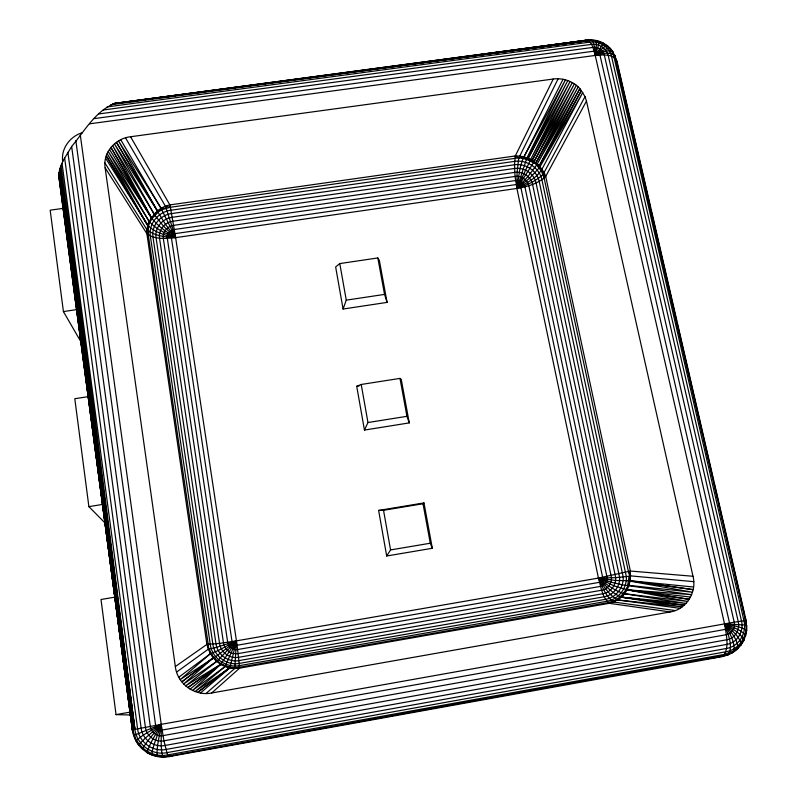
<?xml version="1.0" encoding="UTF-8"?>
<svg xmlns="http://www.w3.org/2000/svg" width="797" height="797" viewBox="0 0 797 797"><rect width="100%" height="100%" fill="white"/><g stroke="black" fill="none" stroke-linecap="round" stroke-linejoin="round"><path stroke-width="1.2" d="M613.431 54.585L613.451 52.861C608.31 43.825 597.461 38.734 587.21 40.069L115.196 103.291C95.6 110.624 84.512 131.136 71.65 146.479C66.31 156.063 57.484 166.533 59.237 178.219M105.124 167.759L146.877 233.66C154.887 239.887 166.155 238.482 175.639 237.636L516.914 188.441L529.597 178.209L539.21 167.888L539.26 165.726L579.907 88.597C573.292 81.274 563.001 77.717 553.257 79.023L130.578 136.745C115.675 138.27 102.674 152.426 105.124 167.759L175.33 666.561C177.163 683.706 194.797 696.548 211.673 692.982L670.157 611.947C686.446 609.605 697.156 591.892 692.991 576.261L586.472 101.089L585.038 96.616L579.907 88.597L537.258 163.923L578.204 86.873L535.963 162.767L536.56 165.079L541.392 171.026L544.112 178.02L628.425 571.638C632.151 580.784 628.444 590.657 621.371 597.112L684.175 605.232L621.321 597.162C612.016 593.267 605.132 585.357 598.447 578.084L516.914 188.441L515.061 176.436L514.483 164.76L515.29 155.953L553.257 79.023M130.578 136.745L169.881 204.919L170.379 207.27L175.639 237.636L237.107 645.251L239.678 668.125L211.673 692.982M175.33 666.561L206.901 644.404L219.554 643.418L236.46 640.848L598.447 578.084L615.563 580.485L630.198 580.714L630.367 571.041L545.716 176.406L544.212 172.64L539.26 165.726L581.451 90.45L540.047 166.663L582.826 92.402L542.04 169.044C536.809 178.289 525.94 183.3 516.914 188.441L526.448 159.31L528.192 158.284L567.803 80.567L526.976 157.886L565.452 79.82L523.928 156.879C519.156 166.384 518.887 177.97 516.914 188.441C526.498 186.847 536.361 184.137 544.112 178.02L544.341 172.969C537.108 180.829 526.847 185.103 516.914 188.441L517.084 172.232L518.747 158.115L558.149 78.754M670.157 611.947L609.287 603.319C602.074 597.272 600.918 586.682 598.447 578.084L613.859 585.815L627.07 589.77L629.012 576.291L630.666 575.882L693.739 581.651M692.991 576.261L630.367 571.041L598.447 578.084C603.757 586.114 609.018 595.13 617.665 599.952L682.152 606.866L621.321 597.162L613.61 602.024L609.287 603.319L239.678 668.125C225.063 670.516 208.884 659.846 208.226 644.454L148.282 234.876C146.419 220.958 156.013 207.589 169.881 204.919L515.29 155.953C524.197 155.684 533.014 159.41 539.26 165.726C531.729 162.199 524.028 156.351 514.882 158.374L170.379 207.27L157.487 210.946L116.412 142.324L157.437 210.996L114.439 143.868L154.757 215.19L163.445 226.089L175.639 237.636C165.766 237.038 154.738 236.201 146.857 229.566L104.905 162.947M206.034 693.48L234.766 668.444L236.46 640.848L216.814 647.303L208.226 649.226L176.595 672.07M89.573 123.824L595.249 55.431C601.376 53.947 608.918 51.267 614.646 55.192L745.484 620.385C749.05 633.964 740.034 649.535 725.868 651.787L166.742 752.667C151.898 755.725 136.496 744.308 134.892 729.285L62.056 163.395L137.582 728.737C139.017 742.067 152.675 752.189 165.846 749.479L726.535 648.449C739.108 646.457 747.108 632.639 743.94 620.594L614.079 57.444C611.488 46.385 599.683 39.103 588.624 40.637L113.881 103.52L587.21 40.069C592.789 42.709 593.516 50.151 595.249 55.431L724.543 623.892C727.522 633.396 733.439 644.893 728.558 654.576L722.062 656.668L168.884 756.642C161.363 757.867 153.363 756.562 146.917 752.438L150.782 742.934L161.223 724.353L80.288 134.992M200.455 692.991L229.865 667.896L236.46 640.848L217.671 655.244L180.202 679.622L210.348 653.759L206.901 644.404L146.877 233.66L147.604 225.441L151.31 217.551L112.616 145.572L154.12 214.054L161.841 209.94L120.755 139.724M746.171 632.121L745.344 636.245L746.689 630.507L746.082 620.345L616.878 60.841L612.714 51.616C606.896 49.016 600.559 53.25 595.249 55.431L594.532 47.332L593.187 41.932L591.384 39.85L588.126 40.258M58.809 174.174L132.322 729.893C133.398 737.394 137.104 744.398 142.783 749.439L143.888 746.361L147.844 740.782L161.223 724.353L729.604 622.995L746.082 620.345L746.052 622.596M343.079 309.027L346.267 300.15L339.781 263.578L377.838 257.949L379.372 260.48L387.083 302.392L343.079 309.027L335.647 266.945L339.781 263.578M711.093 658.302L723.596 655.951C729.644 646.556 726.107 634.193 724.543 623.892C731.297 628.564 740.303 632.26 743.87 640.081C740.144 648.12 732.373 654.755 723.447 655.821M234.876 667.637L230.084 667.199L197.736 692.384L229.865 667.896L239.698 667.228L608.171 602.642L613.61 602.024L675.258 610.562M740.702 645.47L743.87 640.081M364.448 430.061L367.965 422.53L361.22 384.463L399.984 378.396L401.24 379.312L409.26 422.898L364.448 430.061L356.717 386.286L361.22 384.463M516.914 188.441L530.105 160.745L532.237 160.267L574.378 83.864L533.502 162.678L516.914 188.441L527.973 176.496L536.56 165.079M563.051 79.272L523.928 156.879L526.448 159.31M532.237 160.267L572.286 82.589L530.653 159.49L570.084 81.483L528.192 158.284L530.105 160.745L534.1 161.522L576.361 85.289L535.963 162.767L533.502 162.678M543.036 174.433L585.038 96.616M209.342 649.157C212.271 658.651 220.789 664.708 229.785 667.876L195.086 691.537L225.133 666.511L236.46 640.848L218.219 650.551L210.348 653.759L178.787 677.221M586.472 101.089L545.716 176.406L544.112 178.02M386.684 555.997L390.56 549.93L383.536 510.299L378.635 510.439L386.684 555.997L432.323 548.276L423.984 502.917L378.635 510.439M629.012 576.291L615.702 577.656L598.447 578.084C606.397 584.301 614.617 590.956 624.489 593.735L687.721 601.456L627.06 589.79L691.607 594.692L622.178 584.799L610.93 582.169L598.447 578.084C602.333 586.562 605.68 596.475 613.61 602.024M599.354 41.852L599.683 41.434L595.249 55.431C602.293 54.854 615.872 53.279 617.017 62.923L615.613 58.629M225.133 666.511L192.535 690.451L221.118 663.851L236.46 640.848L217.242 661.032L183.639 683.975L213.227 657.914L211.255 653.57M173.557 755.317L168.884 756.642L167.559 754.958L163.933 740.821L161.223 724.353L145.343 738.132L140.541 742.804L138.957 745.374L135.908 740.672L132.322 729.893L59.058 172.391L133.119 729.673C134.852 745.922 151.51 758.266 167.559 754.958L724.881 654.317L734.027 650.83C735.003 641.047 729.006 632.141 724.543 623.892C731.875 625.814 740.383 626.053 746.689 630.507L746.381 631.094L746.819 625.426L746.161 625.077L724.543 623.892C730.749 629.839 739.217 635.458 741.26 644.275L731.736 652.992L737.972 647.592M608.171 602.642C619.697 601.048 626.362 590.776 630.178 580.804L693.141 589.641L630.198 580.714L693.569 587.02M165.995 208.256L161.313 208.346L118.524 140.939L158.065 212.281L152.028 218.587L147.634 225.372C155.066 232.684 165.736 235.424 175.639 237.636L165.487 206.313L125.518 137.841M383.536 510.299L423.018 503.744L423.984 502.917M190.094 689.146L220.679 664.339L230.084 667.199M620.385 596.804L624.489 593.735L686.028 603.429L621.371 597.112M220.659 664.319L187.793 687.622L220.679 664.339L185.631 685.888L216.664 661.42L213.915 657.575M603.558 43.187L595.249 55.431L596.385 44.512L596.056 40.856L594.921 40.637M616.709 599.483L621.321 597.162M735.87 649.884L737.942 647.901C737.434 638.447 729.992 631.045 724.543 623.892C731.656 627.219 740.662 629.052 745.693 635.448L743.432 641.087L742.137 641.625M82.48 132.641C70.355 136.118 60.901 148.381 62.684 161.223M612.594 601.446L617.665 599.952L679.98 608.3M728.558 654.576L168.287 756.293C160.964 757.519 153.323 756.194 146.917 752.438M132.322 729.893L161.223 724.353L161.223 745.823L161.821 753.105L163.255 757.15M234.766 668.444L239.698 667.228M115.286 597.083L101.01 599.493L116.043 714.61L130.559 712.04M390.56 549.93L430.28 543.225L432.323 548.276M89.244 396.488L74.798 398.719L88.885 506.643L103.57 504.262M367.965 422.53L406.948 416.313L409.26 422.898M356.717 386.286L359.128 385.907M346.267 300.15L384.543 294.402L387.083 302.392M706.212 659.029L708.653 658.671M63.621 208.296L50.181 210.189L63.421 311.577L76.482 309.635M334.77 74.589L337.231 74.26M364.309 70.564L366.769 70.226M381.544 68.213L384.005 67.884M387.691 67.376L390.161 67.048M393.848 66.54L396.308 66.201M400.004 65.703L402.465 65.364M404.926 65.025L407.387 64.696M411.083 64.188L413.543 63.86M417.239 63.352L419.7 63.013M428.318 61.847L432.004 61.339M434.465 61L436.925 60.672M440.621 60.164L443.082 59.825M446.778 59.327L449.239 58.988M451.7 58.659L455.396 58.151M457.857 57.812L461.553 57.314M464.013 56.976L467.7 56.477M470.16 56.139L472.621 55.8M475.092 55.471L484.935 54.126M487.395 53.788L491.091 53.289M493.552 52.951L508.317 50.938M510.787 50.6L514.473 50.101M516.934 49.763L537.865 46.913M540.326 46.575L585.865 40.368L474.902 55.342M119.799 103.261L122.27 102.933M125.966 102.434L128.427 102.096M132.133 101.598L134.593 101.269M143.231 100.103L145.692 99.764M149.388 99.266L151.858 98.938M155.554 98.439L158.025 98.101M161.721 97.603L164.192 97.274M167.888 96.776L170.349 96.437M172.819 96.108L175.28 95.779M178.986 95.271L181.447 94.943M185.153 94.444L187.614 94.116M191.31 93.608L193.781 93.279M197.477 92.781L199.947 92.452M202.408 92.113L204.879 91.785M208.575 91.286L211.046 90.948M214.742 90.45L217.202 90.121M220.908 89.623L223.369 89.284M227.065 88.786L229.536 88.457M231.997 88.118L235.703 87.62M238.164 87.291L240.634 86.953M244.33 86.455L248.026 85.956M250.497 85.628L252.958 85.289M255.429 84.96L259.125 84.462M261.595 84.123L265.291 83.625M267.762 83.296L270.223 82.968M273.919 82.46L276.39 82.131M280.086 81.633L282.556 81.304M285.017 80.965L288.723 80.467M291.184 80.138L294.88 79.64M297.351 79.301L301.047 78.803M303.518 78.475L305.978 78.136M309.674 77.638L318.312 76.472M320.773 76.143L324.479 75.645M326.939 75.307L330.635 74.808M333.106 74.48L336.802 73.982M339.273 73.643L341.734 73.314M344.204 72.985L347.9 72.477M350.371 72.148L354.067 71.65M356.528 71.322L360.234 70.813M362.695 70.485L371.332 69.319M373.793 68.99L383.656 67.655M386.127 67.327L389.823 66.828M392.293 66.49L407.088 64.497M409.548 64.159L419.411 62.833M421.882 62.495L436.676 60.502M439.137 60.173L449.01 58.839M451.471 58.51L472.432 55.68M110.773 104.726L588.624 40.637L112.397 103.999M107.127 106.918L590.069 42.092C599.374 40.786 609.316 46.923 611.488 56.228L741.489 620.973C744.149 631.104 737.424 642.731 726.844 644.404L164.899 745.484C153.821 747.765 142.334 739.257 141.119 728.05L64.647 158.045M103.062 110.026L591.504 44.373C598.756 43.357 606.507 48.139 608.201 55.392L738.221 621.511C740.293 629.411 735.043 638.467 726.794 639.772L163.933 740.821C155.295 742.595 146.349 735.97 145.403 727.243L67.884 152.347M98.679 113.961L592.868 47.422C597.84 46.724 603.16 50.002 604.315 54.973L734.216 622.198C735.631 627.608 732.035 633.804 726.386 634.691L162.977 735.631C157.069 736.846 150.942 732.313 150.284 726.336L71.65 146.479M94.136 118.614L594.134 51.147L598.168 52.253L599.952 54.993L729.743 623.951L728.687 627.478L725.629 629.341L162.06 730.082C159.061 730.7 155.953 728.398 155.614 725.36L75.835 140.631M628.793 580.933L692.483 592.211L628.992 585.387M115.196 103.291L116.352 103.321M116.043 714.61L131.585 715.039M627.07 589.77L689.216 599.324L627.06 589.79L690.521 597.063M165.487 206.313L170.379 207.27M539.21 167.888L542.04 169.044M133.747 735.472L161.223 724.353L157.567 745.494L156.919 752.677L157.667 756.652M541.392 171.026L544.212 172.64M515.29 155.953L518.747 158.115M603.538 43.745L605.451 45.011M142.474 749.17L147.266 752.737M135.908 740.672L143.35 735.063L161.223 724.353L154.05 744.528L152.207 751.372L152.277 755.167M519.594 156.102L522.633 158.434M610.701 49.334L607.095 45.519L606.268 45.479L600.808 49.593L595.249 55.431L602.044 50.729L609.008 47.999L610.173 48.358L613.451 52.861M148.631 226.438L105.573 158.185M88.885 506.643L106.031 523.958M148.063 230.642L147.604 225.441L106.24 155.873L147.634 225.372L107.117 153.622L149.099 221.407C156.152 229.227 166.005 233.83 175.639 237.636L161.841 209.94M149.099 221.407L108.203 151.45L151.291 217.571C157.667 226.069 166.633 232.206 175.639 237.636L165.457 224.306L158.065 212.281M109.488 149.368L151.291 217.571L110.962 147.405L151.291 217.571M63.421 311.577L80.856 341.694M614.646 55.192L615.533 56.736M628.425 571.638L630.666 575.882M146.857 229.566L148.282 234.876M617.296 64.139L624.011 93.219M624.579 95.65L628.773 113.832M629.331 116.252L650.322 207.16M650.88 209.581L655.074 227.763M655.642 230.184L676.623 321.091M677.181 323.522L702.934 435.032M703.492 437.453L713.285 479.874M713.843 482.305L718.047 500.476M718.605 502.907L722.799 521.089M723.357 523.509L739.586 593.815M740.154 596.236L744.348 614.417M744.906 616.838L745.743 620.474M377.838 257.949L384.543 294.402M399.984 378.396L406.948 416.313M423.018 503.744L430.28 543.225M61.02 165.886L134.892 729.285L60.173 168.227L133.119 729.673L59.516 170.399M208.226 644.454L208.226 649.226M626.362 576.699C627.03 588.256 618.422 599.444 606.906 601.287L239.618 665.625C226.069 668.294 211.952 658.073 210.249 644.374L150.354 236.002C148.381 223.499 158.733 211.663 170.966 210.219L514.613 161.373C526.588 159.539 539.36 167.689 541.89 179.714L626.362 576.699M615.702 577.656C616.121 585.207 610.492 592.51 602.97 593.705L238.731 657.286C229.895 659.029 220.679 652.364 219.554 643.418L159.52 238.124C158.214 229.944 164.969 222.194 172.979 221.237L514.723 172.391C522.573 171.186 530.932 176.526 532.575 184.406L615.702 577.656M619.628 577.387C620.146 586.492 613.351 595.309 604.275 596.754L239.13 660.583C228.45 662.696 217.342 654.646 215.987 643.856L156.043 237.645C154.479 227.783 162.628 218.438 172.282 217.292L514.523 168.466C523.988 167.011 534.07 173.457 536.052 182.951L619.628 577.387M623.214 577.068C623.812 587.519 616.021 597.64 605.6 599.304L239.419 663.393C227.165 665.804 214.403 656.559 212.859 644.175L152.964 236.928C151.171 225.611 160.536 214.901 171.604 213.586L514.483 164.76C525.333 163.106 536.899 170.488 539.18 181.377L623.214 577.068M607.184 578.004C607.404 581.959 604.445 585.775 600.51 586.403L237.715 649.535C233.083 650.442 228.271 646.955 227.673 642.272L167.32 238.363C166.633 234.079 170.169 230.004 174.364 229.506L515.559 180.53C519.674 179.893 524.057 182.702 524.914 186.837L607.184 578.004M611.518 577.855C611.847 583.683 607.493 589.302 601.695 590.228L238.263 653.57C231.449 654.915 224.355 649.774 223.479 642.89L163.305 238.363C162.299 232.057 167.5 226.079 173.676 225.342L515.061 176.436C521.118 175.509 527.574 179.634 528.829 185.711L611.518 577.855M602.791 578.074L601.894 580.854L599.414 582.328L237.107 645.251L233.491 644.255L232.037 641.585L171.465 238.114L172.491 234.926L175.021 233.631L516.177 184.565L519.694 185.651L520.909 187.753L602.791 578.074M213.178 657.864L181.826 681.883L213.227 657.914M132.511 729.942L58.749 175.748L132.511 729.942"/></g></svg>
